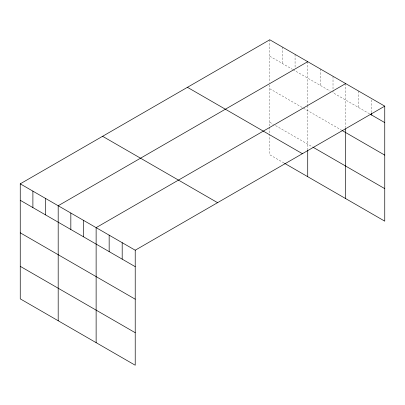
<?xml version="1.0" encoding="UTF-8"?>
<svg xmlns="http://www.w3.org/2000/svg" width="405" height="405" viewBox="0 0 405 405"><rect width="100%" height="100%" fill="white"/><g stroke="black" fill="none" stroke-linecap="round" stroke-linejoin="round"><path stroke-width="0.3" stroke-dasharray="2.02 1.52" d="M269.781 56.224L292.44 69.306M292.967 69.609L330.379 91.211M369.547 113.82L333.016 92.73L333.016 90.831M269.781 88.751L341.445 130.121M269.781 122.259L273.471 124.391M275.577 125.606L312.463 146.904M284.011 162.997L269.781 154.786L269.781 134.146M371.719 99.893L371.719 112.544M358.688 91.105L358.688 107.553M345.662 83.582L345.662 127.555M333.016 76.277L333.016 90.199M320.37 68.977L320.37 85.43M307.724 61.676L307.724 105.022M307.724 105.649L307.724 149.794M295.073 54.376L295.073 67.66M282.427 47.076L282.427 63.524M269.781 39.771L269.781 82.493M269.781 84.994L269.781 126.638M269.781 127.266L269.781 133.518"/><path stroke-width="0.61" d="M20.25 183.84L135.219 250.214L135.219 365.229L20.25 298.85L20.25 183.84L269.781 39.771L384.75 106.15L384.75 221.16L284.538 163.306M307.724 61.676L58.188 205.745L58.188 320.755M345.662 83.582L96.127 227.645L96.127 342.66M135.219 250.214L384.75 106.15M370.636 114.448L384.75 122.599M341.972 130.425L384.75 155.125M312.989 147.207L384.75 188.634M187.439 87.313L302.403 153.692M102.597 136.298L217.561 202.672M20.25 200.288L135.219 266.667M20.25 232.814L135.219 299.189M20.25 266.328L135.219 332.702M371.719 113.177L371.719 115.076M345.662 128.805L345.662 198.592M307.724 150.417L307.724 176.691M122.189 242.691L122.189 259.144M109.158 235.168L109.158 251.621M83.481 220.345L83.481 236.798M70.834 213.045L70.834 229.493M45.542 198.44L45.542 214.893M32.896 191.14L32.896 207.593"/></g></svg>
